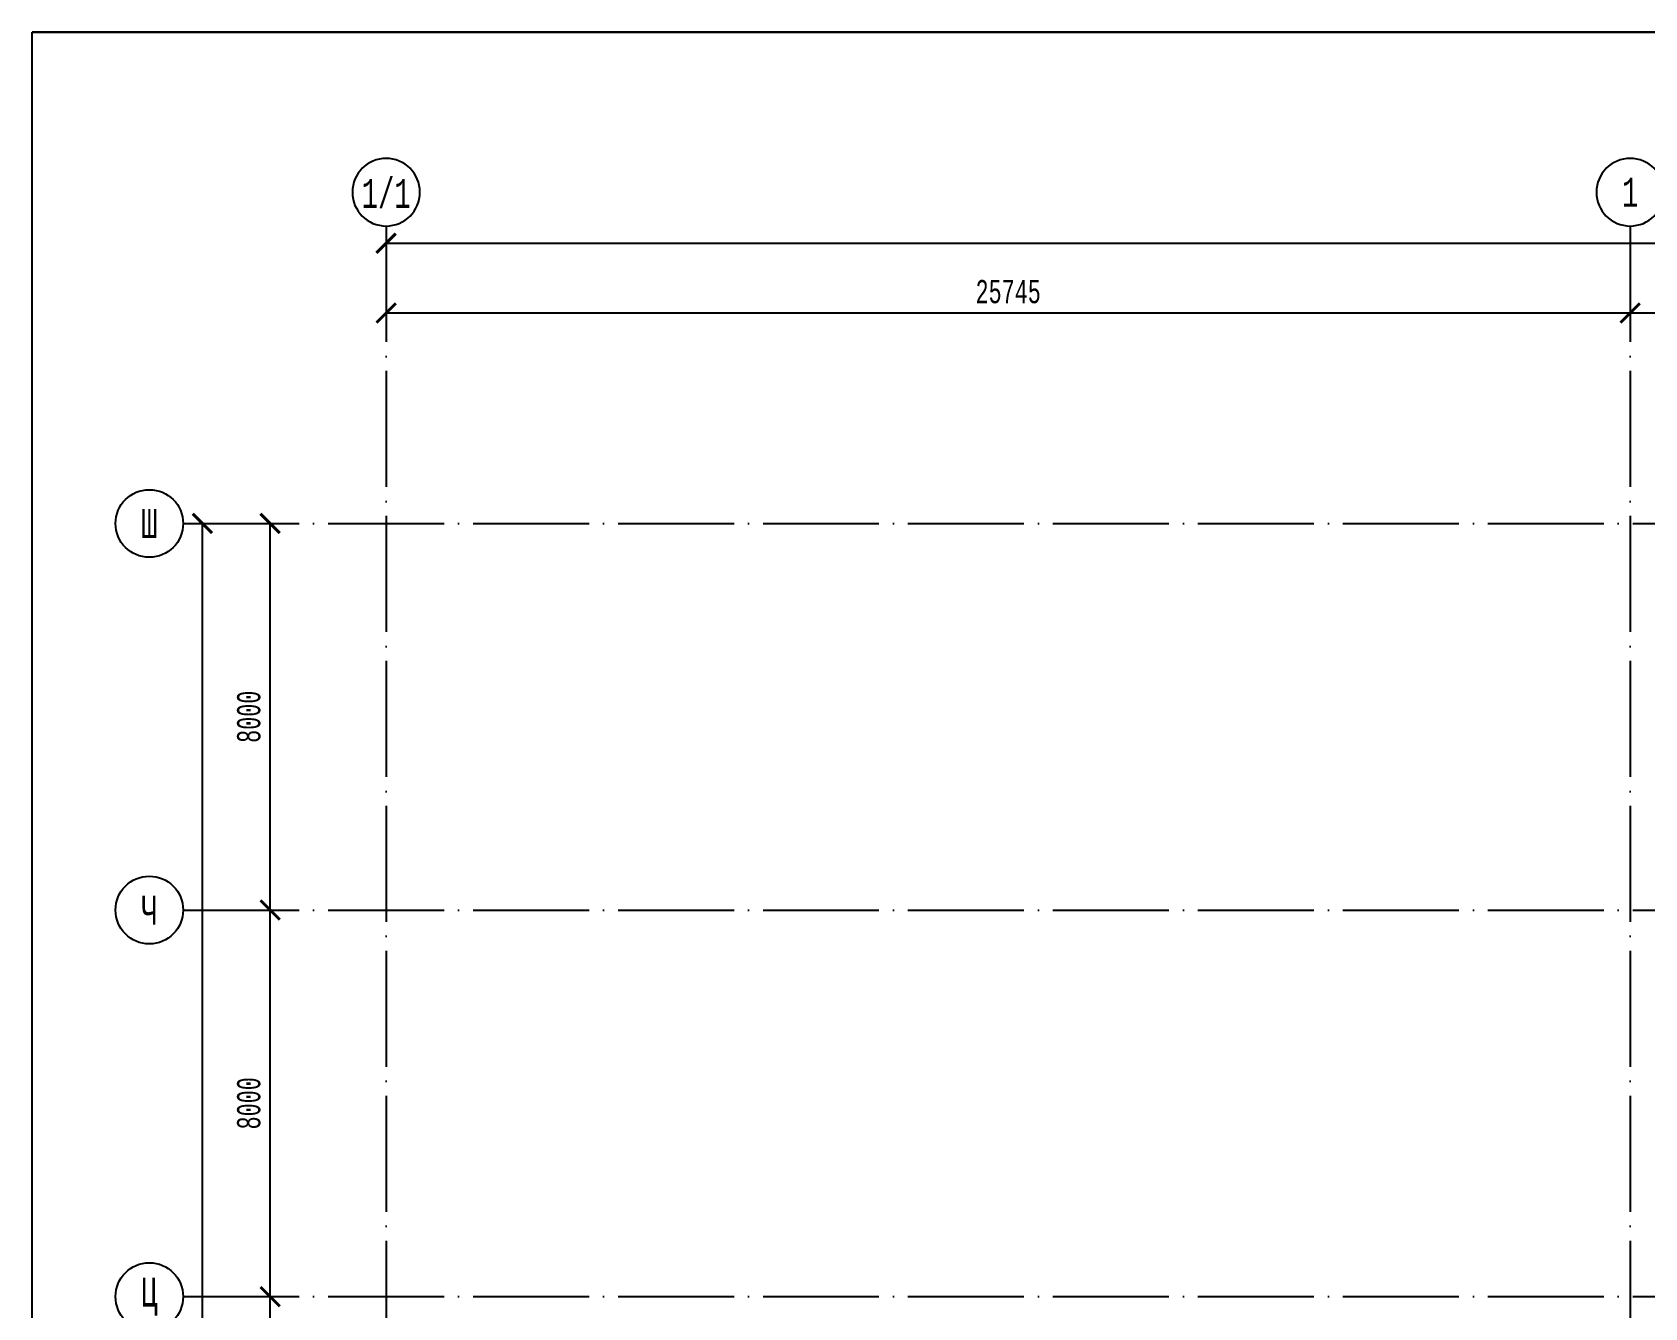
# Model space of a CAD drawing. Extents: x -4497 to 351150, y -50 to 322254.
# Drawn here: x -4300 to 29071, y 295856 to 322254 of the extents above; entities that cross this region are included whole.
import ezdxf
from ezdxf.enums import TextEntityAlignment as Align

# ---------------------------------------------------------------- set-up
doc = ezdxf.new("R2010")
doc.units = 0
doc.header["$LTSCALE"] = 100
doc.header["$PDMODE"] = 3
doc.linetypes.add('ACAD_ISO04W100', pattern=[30, 24, -3, 0, -3])
doc.layers.get('0').update_dxf_attribs({"linetype": 'CONTINUOUS'})
doc.layers.get('Defpoints').update_dxf_attribs({"linetype": 'CONTINUOUS'})
doc.layers.add('axis', color=40, linetype='CONTINUOUS')
doc.styles.add('MONOTXT1', font='monotxt1', dxfattribs={"width": 0.65, "height": 300})
doc.styles.add('ST_2', font='monotxt.shx', dxfattribs={"width": 0.65, "height": 480})
doc.dimstyles.new('STY_DIM1', dxfattribs={"dimscale": 200, "dimtxt": 2.25, "dimasz": 2, "dimexe": 2, "dimexo": 2, "dimgap": 1, "dimtad": 1, "dimdec": 0, "dimzin": 0, "dimdsep": 46, "dimtxsty": 'ST_2', "dimblk1": 'ARCHTICK', "dimblk2": 'ARCHTICK', "dimsah": 1, "dimcen": 3, "dimclrd": 174, "dimclre": 174, "dimclrt": 174, "dimadec": 0, "dimazin": 0, "dimtfac": 1, "dimtdec": 0, "dimtix": 1, "dimtmove": 2, "dimatfit": 3, "dimldrblk": 'ARCHTICK', "dimfxl": 1, "dimtolj": 1, "dimtzin": 0, "dimarcsym": 0})

# ---------------------------------------------------------------- blocks, each defined once
blk = doc.blocks.new('_ARCHTICK')
at = {"color": 0, "linetype": 'ByBlock', "const_width": 0.15}
blk.add_lwpolyline([(-0.5, -0.5), (0.5, 0.5)], dxfattribs=at)
blk = doc.blocks.new('*D20')
at = {"layer": 'axis', "color": 174, "lineweight": -2}
for p, q in [((-777, 94087), (-777, 312087)), ((-377, 312087), (-377, 312087)), ((-1177, 94087), (-1177, 94087))]:
    blk.add_line(p, q, dxfattribs=at)
at = {"layer": 'Defpoints', "color": 0}
for p in [(-777, 312087), (-777, 312087), (-777, 94087)]:
    blk.add_point(p, dxfattribs=at)
at = {"layer": 'axis', "color": 174, "lineweight": -2, "xscale": 400, "yscale": 400, "zscale": 400}
for p, rotation in [((-777, 312087), 90), ((-777, 94087), 270)]:
    blk.add_blockref('_ARCHTICK', p, dxfattribs=dict(at, rotation=rotation))
at = {"layer": 'axis', "color": 174, "insert": (-1217, 193841), "char_height": 480, "attachment_point": 5, "rotation": 90, "style": 'ST_2'}
blk.add_mtext('\\A1;218000', dxfattribs=at)
blk = doc.blocks.new('psw1')
at = {"color": 7, "linetype": 'Continuous'}
blk.add_circle((-347, 1), 350, dxfattribs=at)
at = {"color": 7, "linetype": 'Continuous', "style": 'MONOTXT1', "width": 0.65}
blk.add_attdef('99', text='', height=300, dxfattribs=at).set_placement((-347, 1), align=Align.MIDDLE)
blk = doc.blocks.new('*D35')
at = {"layer": 'axis', "color": 174, "lineweight": -2}
blk.add_line((623, 288087), (623, 296087), dxfattribs=at)
at = {"layer": 'Defpoints', "color": 0}
for p in [(623, 296087), (623, 296087), (623, 288087)]:
    blk.add_point(p, dxfattribs=at)
at = {"layer": 'axis', "color": 174, "lineweight": -2, "xscale": 400, "yscale": 400, "zscale": 400}
for p, rotation in [((623, 296087), 90), ((623, 288087), 270)]:
    blk.add_blockref('_ARCHTICK', p, dxfattribs=dict(at, rotation=rotation))
at = {"layer": 'axis', "color": 174, "insert": (183, 292087), "char_height": 480, "attachment_point": 5, "rotation": 90, "style": 'ST_2'}
blk.add_mtext('\\A1;8000', dxfattribs=at)
blk = doc.blocks.new('*D36')
at = {"layer": 'axis', "color": 174, "lineweight": -2}
blk.add_line((623, 296087), (623, 304087), dxfattribs=at)
at = {"layer": 'Defpoints', "color": 0}
for p in [(623, 304087), (623, 304087), (623, 296087)]:
    blk.add_point(p, dxfattribs=at)
at = {"layer": 'axis', "color": 174, "lineweight": -2, "xscale": 400, "yscale": 400, "zscale": 400}
for p, rotation in [((623, 304087), 90), ((623, 296087), 270)]:
    blk.add_blockref('_ARCHTICK', p, dxfattribs=dict(at, rotation=rotation))
at = {"layer": 'axis', "color": 174, "insert": (183, 300087), "char_height": 480, "attachment_point": 5, "rotation": 90, "style": 'ST_2'}
blk.add_mtext('\\A1;8000', dxfattribs=at)
blk = doc.blocks.new('*D37')
at = {"layer": 'axis', "color": 174, "lineweight": -2}
blk.add_line((623, 304087), (623, 312087), dxfattribs=at)
at = {"layer": 'Defpoints', "color": 0}
for p in [(623, 312087), (623, 312087), (623, 304087)]:
    blk.add_point(p, dxfattribs=at)
at = {"layer": 'axis', "color": 174, "lineweight": -2, "xscale": 400, "yscale": 400, "zscale": 400}
for p, rotation in [((623, 312087), 90), ((623, 304087), 270)]:
    blk.add_blockref('_ARCHTICK', p, dxfattribs=dict(at, rotation=rotation))
at = {"layer": 'axis', "color": 174, "insert": (183, 308087), "char_height": 480, "attachment_point": 5, "rotation": 90, "style": 'ST_2'}
blk.add_mtext('\\A1;8000', dxfattribs=at)
blk = doc.blocks.new('psw')
at = {"color": 7, "linetype": 'Continuous'}
blk.add_circle((0, -350), 350, dxfattribs=at)
at = {"color": 7, "linetype": 'Continuous', "style": 'MONOTXT1', "width": 0.65}
blk.add_attdef('99', text='', height=300, dxfattribs=at).set_placement((0, -350), align=Align.MIDDLE)
blk = doc.blocks.new('*D64')
at = {"layer": 'axis', "color": 174, "lineweight": -2}
blk.add_line((36769, 316443), (28769, 316443), dxfattribs=at)
at = {"layer": 'Defpoints', "color": 0}
for p in [(28769, 316443), (28769, 316443), (36769, 316443)]:
    blk.add_point(p, dxfattribs=at)
at = {"layer": 'axis', "color": 174, "lineweight": -2, "xscale": 400, "yscale": 400, "zscale": 400, "rotation": 180}
blk.add_blockref('_ARCHTICK', (28769, 316443), dxfattribs=at)
at = {"layer": 'axis', "color": 174, "lineweight": -2, "xscale": 400, "yscale": 400, "zscale": 400}
blk.add_blockref('_ARCHTICK', (36769, 316443), dxfattribs=at)
at = {"layer": 'axis', "color": 174, "insert": (32769, 316883), "char_height": 480, "attachment_point": 5, "style": 'ST_2'}
blk.add_mtext('\\A1;8000', dxfattribs=at)
blk = doc.blocks.new('*D83')
at = {"layer": 'axis', "color": 174, "lineweight": -2}
blk.add_line((3024, 317888), (270769, 317888), dxfattribs=at)
at = {"layer": 'Defpoints', "color": 0}
for p in [(3024, 317888), (270769, 317888), (270769, 317888)]:
    blk.add_point(p, dxfattribs=at)
at = {"layer": 'axis', "color": 174, "lineweight": -2, "xscale": 400, "yscale": 400, "zscale": 400, "rotation": 180}
blk.add_blockref('_ARCHTICK', (3024, 317888), dxfattribs=at)
at = {"layer": 'axis', "color": 174, "lineweight": -2, "xscale": 400, "yscale": 400, "zscale": 400}
blk.add_blockref('_ARCHTICK', (270769, 317888), dxfattribs=at)
at = {"layer": 'axis', "color": 174, "insert": (136897, 318328), "char_height": 480, "attachment_point": 5, "style": 'ST_2'}
blk.add_mtext('\\A1;267745', dxfattribs=at)
blk = doc.blocks.new('*D84')
at = {"layer": 'axis', "color": 174, "lineweight": -2}
blk.add_line((28769, 316443), (3024, 316443), dxfattribs=at)
at = {"layer": 'Defpoints', "color": 0}
for p in [(3024, 316443), (3024, 316443), (28769, 316443)]:
    blk.add_point(p, dxfattribs=at)
at = {"layer": 'axis', "color": 174, "lineweight": -2, "xscale": 400, "yscale": 400, "zscale": 400, "rotation": 180}
blk.add_blockref('_ARCHTICK', (3024, 316443), dxfattribs=at)
at = {"layer": 'axis', "color": 174, "lineweight": -2, "xscale": 400, "yscale": 400, "zscale": 400}
blk.add_blockref('_ARCHTICK', (28769, 316443), dxfattribs=at)
at = {"layer": 'axis', "color": 174, "insert": (15897, 316883), "char_height": 480, "attachment_point": 5, "style": 'ST_2'}
blk.add_mtext('\\A1;25745', dxfattribs=at)

msp = doc.modelspace()

# ---------------------------------------------------------------- linework, layer by layer
at = {"layer": 'axis', "linetype": 'ACAD_ISO04W100'}
for p, q in [((3024.3, 318243.4), (3024.3, 84615.2)), ((28769.3, 318243.4), (28769.3, 84615.2)), ((-1176.8, 312087.2), (272433.1, 312087.2)), ((-1176.8, 304087.2), (272433.1, 304087.2)), ((-1176.8, 296087.2), (272433.1, 296087.2))]:
    msp.add_line(p, q, dxfattribs=at)
at = {"layer": 'Defpoints', "color": 7}
for p, q in [((323680, 322253.7), (-4300, 322253.7)), ((-4300, 83000), (-4300, 322253.7)), ((-4300, 322253.7), (323680, 322253.7))]:
    msp.add_line(p, q, dxfattribs=at)

# ---------------------------------------------------------------- block references
at = {"layer": 'axis', "linetype": 'ACAD_ISO04W100'}
ref = msp.add_blockref('psw', (3024.3, 318243.4), dxfattribs=dict(at, xscale=-2, yscale=2, zscale=2, rotation=180))
ref.add_attrib('99', '1/1', dxfattribs={"layer": '0', "color": 7, "linetype": 'Continuous', "height": 600, "style": 'MONOTXT1', "width": 0.65}).set_placement((3024.3, 318943.4), align=Align.MIDDLE)
ref = msp.add_blockref('psw', (28769.3, 318243.4), dxfattribs=dict(at, xscale=-2, yscale=2, zscale=2, rotation=180))
ref.add_attrib('99', '1', dxfattribs={"layer": '0', "color": 7, "linetype": 'Continuous', "height": 600, "style": 'MONOTXT1', "width": 0.65}).set_placement((28769.3, 318943.4), align=Align.MIDDLE)
at = {"layer": 'axis', "linetype": 'ACAD_ISO04W100', "xscale": 2, "yscale": 2, "zscale": 2}
for p, values in [((-1182.7, 312084.7), {'99': 'Ш'}), ((-1182.7, 304084.7), {'99': 'Ч'}), ((-1182.7, 296084.7), {'99': 'Ц'})]:
    msp.add_blockref('psw1', p, dxfattribs=at).add_auto_attribs(values)

# ---------------------------------------------------------------- dimensions: what is measured, and where the dimension line sits
at = {"layer": 'axis'}
dim = msp.add_aligned_dim(p1=(3024.3, 317888.4), p2=(270769.3, 317888.4), distance=0, dimstyle='STY_DIM1', override={"dimscale": 200, "dimtxt": 450}, dxfattribs=at)
dim.commit()
dim.dimension.update_dxf_attribs({"geometry": '*D83', "text_midpoint": (136896.8, 318328.4)})
for base, p1, p2, picture, middle in [((3024.3, 316443), (28769.3, 316443), (3024.3, 316443), '*D84', (15896.8, 316883)), ((28769.3, 316443), (36769.3, 316443), (28769.3, 316443), '*D64', (32769.3, 316883))]:
    dim = msp.add_linear_dim(base=base, p1=p1, p2=p2, dimstyle='STY_DIM1', override={"dimscale": 200, "dimtxt": 450}, dxfattribs=at)
    dim.commit()
    dim.dimension.update_dxf_attribs({"geometry": picture, "text_midpoint": middle})
dim = msp.add_linear_dim(base=(-776.8, 312087.2), p1=(-776.8, 94087.2), p2=(-776.8, 312087.2), angle=90, dimstyle='STY_DIM1', override={"dimscale": 200, "dimtxt": 450}, dxfattribs=at)
dim.commit()
dim.dimension.update_dxf_attribs({"geometry": '*D20', "text_midpoint": (-1216.8, 193841.1), "dimtype": 161})
for base, p1, p2, picture, middle in [((623.2, 312087.2), (623.2, 304087.2), (623.2, 312087.2), '*D37', (183.2, 308087.2)), ((623.2, 304087.2), (623.2, 296087.2), (623.2, 304087.2), '*D36', (183.2, 300087.2)), ((623.2, 296087.2), (623.2, 288087.2), (623.2, 296087.2), '*D35', (183.2, 292087.2))]:
    dim = msp.add_linear_dim(base=base, p1=p1, p2=p2, angle=90, dimstyle='STY_DIM1', override={"dimscale": 200, "dimtxt": 450}, dxfattribs=at)
    dim.commit()
    dim.dimension.update_dxf_attribs({"geometry": picture, "text_midpoint": middle})

doc.saveas('drawing.dxf')
